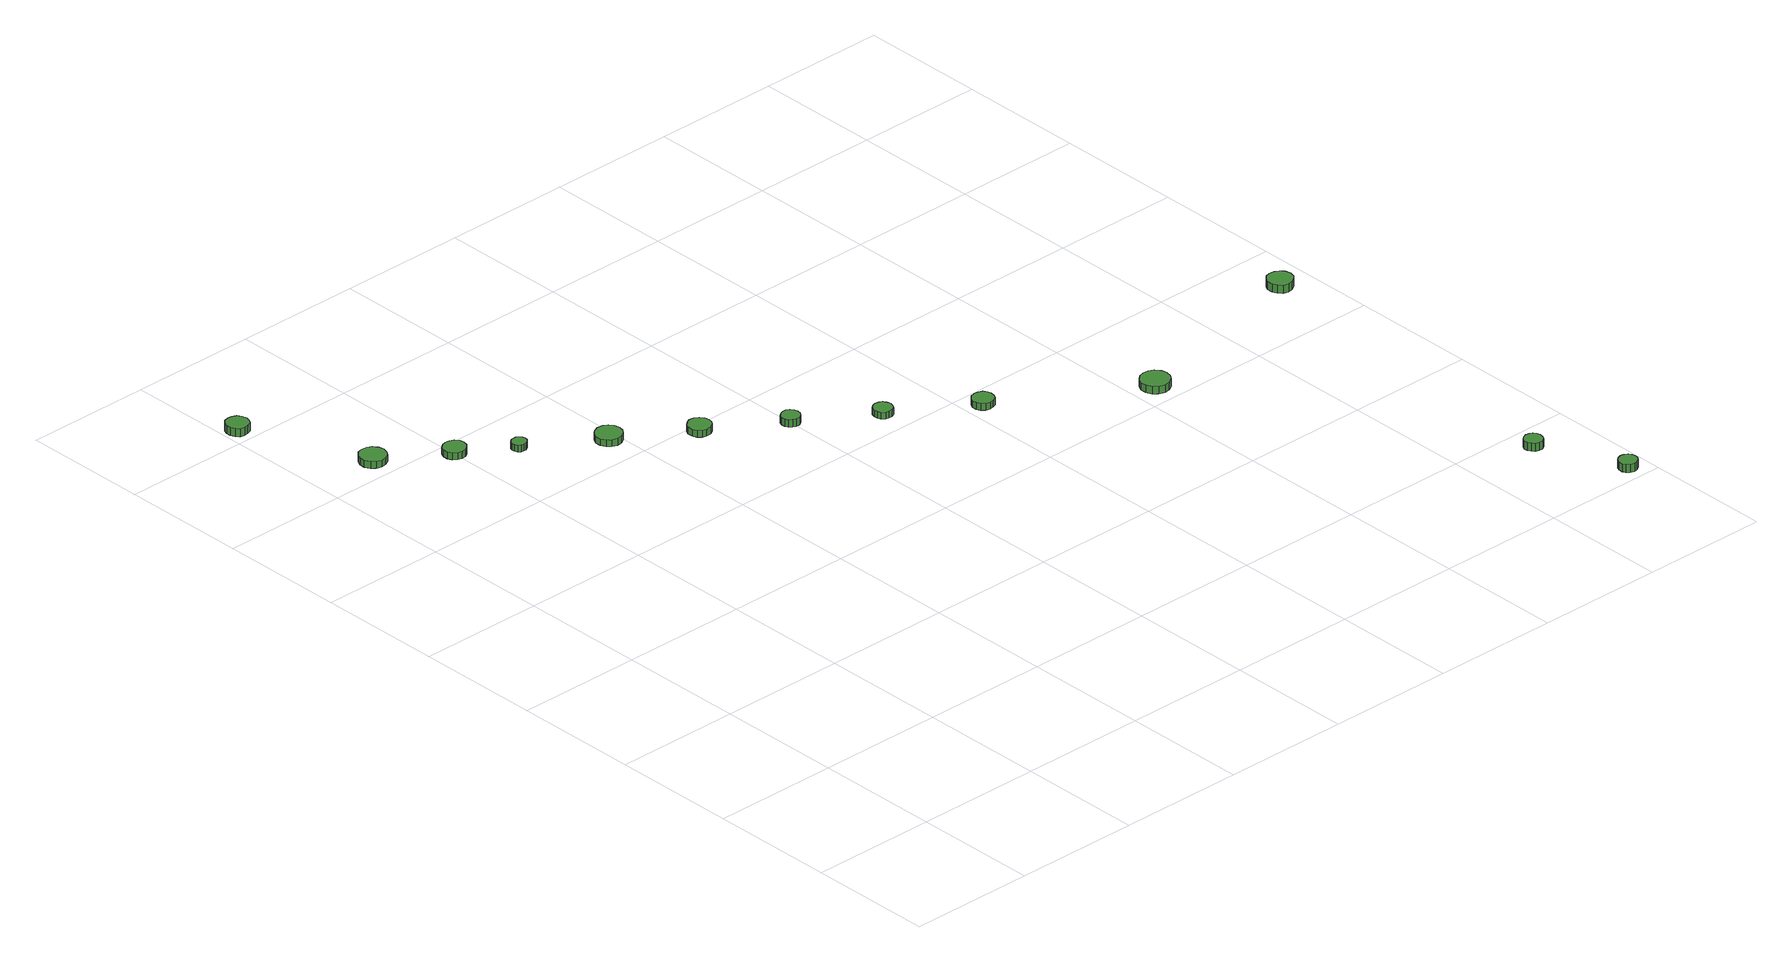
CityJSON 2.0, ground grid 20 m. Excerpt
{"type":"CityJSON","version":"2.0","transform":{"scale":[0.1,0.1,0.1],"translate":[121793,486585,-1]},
"CityObjects":{
"tree1":{"type":"SolitaryVegetationObject","attributes":{"function":"something"},"geometry":[{"type":"MultiSurface","lod":"1","boundaries":[[[0,1,2,3,4,5,6,7,8,9,10,11,12,13,14]],[[15,16,17,18,19,20,21,22,23,24,25,26,27,28,29]],[[0,29,28,1]],[[1,28,27,2]],[[2,27,26,3]],[[3,26,25,4]],[[4,25,24,5]],[[5,24,23,6]],[[6,23,22,7]],[[7,22,21,8]],[[8,21,20,9]],[[9,20,19,10]],[[10,19,18,11]],[[11,18,17,12]],[[12,17,16,13]],[[13,16,15,14]],[[14,15,29,0]]]}]},
"tree2":{"type":"SolitaryVegetationObject","attributes":{"function":"something"},"geometry":[{"type":"MultiSurface","lod":"1","boundaries":[[[30,31,32,33,34,35,36,37,38,39,40,41,42,43,44]],[[45,46,47,48,49,50,51,52,53,54,55,56,57,58,59]],[[30,59,58,31]],[[31,58,57,32]],[[32,57,56,33]],[[33,56,55,34]],[[34,55,54,35]],[[35,54,53,36]],[[36,53,52,37]],[[37,52,51,38]],[[38,51,50,39]],[[39,50,49,40]],[[40,49,48,41]],[[41,48,47,42]],[[42,47,46,43]],[[43,46,45,44]],[[44,45,59,30]]]}]},
"tree3":{"type":"SolitaryVegetationObject","attributes":{"function":"something"},"geometry":[{"type":"MultiSurface","lod":"1","boundaries":[[[60,61,62,63,64,65,66,67,68,69,70,71,72,73,74]],[[75,76,77,78,79,80,81,82,83,84,85,86,87,88,89]],[[60,89,88,61]],[[61,88,87,62]],[[62,87,86,63]],[[63,86,85,64]],[[64,85,84,65]],[[65,84,83,66]],[[66,83,82,67]],[[67,82,81,68]],[[68,81,80,69]],[[69,80,79,70]],[[70,79,78,71]],[[71,78,77,72]],[[72,77,76,73]],[[73,76,75,74]],[[74,75,89,60]]]}]},
"tree4":{"type":"SolitaryVegetationObject","attributes":{"function":"something"},"geometry":[{"type":"MultiSurface","lod":"1","boundaries":[[[90,91,92,93,94,95,96,97,98,99,100,101,102,103,104]],[[105,106,107,108,109,110,111,112,113,114,115,116,117,118,119]],[[90,119,118,91]],[[91,118,117,92]],[[92,117,116,93]],[[93,116,115,94]],[[94,115,114,95]],[[95,114,113,96]],[[96,113,112,97]],[[97,112,111,98]],[[98,111,110,99]],[[99,110,109,100]],[[100,109,108,101]],[[101,108,107,102]],[[102,107,106,103]],[[103,106,105,104]],[[104,105,119,90]]]}]},
"tree5":{"type":"SolitaryVegetationObject","attributes":{"function":"something"},"geometry":[{"type":"MultiSurface","lod":"1","boundaries":[[[120,121,122,123,124,125,126,127,128,129,130,131,132,133,134]],[[135,136,137,138,139,140,141,142,143,144,145,146,147,148,149]],[[120,149,148,121]],[[121,148,147,122]],[[122,147,146,123]],[[123,146,145,124]],[[124,145,144,125]],[[125,144,143,126]],[[126,143,142,127]],[[127,142,141,128]],[[128,141,140,129]],[[129,140,139,130]],[[130,139,138,131]],[[131,138,137,132]],[[132,137,136,133]],[[133,136,135,134]],[[134,135,149,120]]]}]},
"tree6":{"type":"SolitaryVegetationObject","attributes":{"function":"something"},"geometry":[{"type":"MultiSurface","lod":"1","boundaries":[[[150,151,152,153,154,155,156,157,158,159,160,161,162,163,164]],[[165,166,167,168,169,170,171,172,173,174,175,176,177,178,179]],[[150,179,178,151]],[[151,178,177,152]],[[152,177,176,153]],[[153,176,175,154]],[[154,175,174,155]],[[155,174,173,156]],[[156,173,172,157]],[[157,172,171,158]],[[158,171,170,159]],[[159,170,169,160]],[[160,169,168,161]],[[161,168,167,162]],[[162,167,166,163]],[[163,166,165,164]],[[164,165,179,150]]]}]},
"tree7":{"type":"SolitaryVegetationObject","attributes":{"function":"something"},"geometry":[{"type":"MultiSurface","lod":"1","boundaries":[[[180,181,182,183,184,185,186,187,188,189,190,191,192,193,194]],[[195,196,197,198,199,200,201,202,203,204,205,206,207,208,209]],[[180,209,208,181]],[[181,208,207,182]],[[182,207,206,183]],[[183,206,205,184]],[[184,205,204,185]],[[185,204,203,186]],[[186,203,202,187]],[[187,202,201,188]],[[188,201,200,189]],[[189,200,199,190]],[[190,199,198,191]],[[191,198,197,192]],[[192,197,196,193]],[[193,196,195,194]],[[194,195,209,180]]]}]},
"tree8":{"type":"SolitaryVegetationObject","attributes":{"function":"something"},"geometry":[{"type":"MultiSurface","lod":"1","boundaries":[[[210,211,212,213,214,215,216,217,218,219,220,221,222,223,224]],[[225,226,227,228,229,230,231,232,233,234,235,236,237,238,239]],[[210,239,238,211]],[[211,238,237,212]],[[212,237,236,213]],[[213,236,235,214]],[[214,235,234,215]],[[215,234,233,216]],[[216,233,232,217]],[[217,232,231,218]],[[218,231,230,219]],[[219,230,229,220]],[[220,229,228,221]],[[221,228,227,222]],[[222,227,226,223]],[[223,226,225,224]],[[224,225,239,210]]]}]},
"tree9":{"type":"SolitaryVegetationObject","attributes":{"function":"something"},"geometry":[{"type":"MultiSurface","lod":"1","boundaries":[[[240,241,242,243,244,245,246,247,248,249,250,251,252,253,254]],[[255,256,257,258,259,260,261,262,263,264,265,266,267,268,269]],[[240,269,268,241]],[[241,268,267,242]],[[242,267,266,243]],[[243,266,265,244]],[[244,265,264,245]],[[245,264,263,246]],[[246,263,262,247]],[[247,262,261,248]],[[248,261,260,249]],[[249,260,259,250]],[[250,259,258,251]],[[251,258,257,252]],[[252,257,256,253]],[[253,256,255,254]],[[254,255,269,240]]]}]},
"tree10":{"type":"SolitaryVegetationObject","attributes":{"function":"something"},"geometry":[{"type":"MultiSurface","lod":"1","boundaries":[[[270,271,272,273,274,275,276,277,278,279,280,281,282,283,284]],[[285,286,287,288,289,290,291,292,293,294,295,296,297,298,299]],[[270,299,298,271]],[[271,298,297,272]],[[272,297,296,273]],[[273,296,295,274]],[[274,295,294,275]],[[275,294,293,276]],[[276,293,292,277]],[[277,292,291,278]],[[278,291,290,279]],[[279,290,289,280]],[[280,289,288,281]],[[281,288,287,282]],[[282,287,286,283]],[[283,286,285,284]],[[284,285,299,270]]]}]},
"tree11":{"type":"SolitaryVegetationObject","attributes":{"function":"something"},"geometry":[{"type":"MultiSurface","lod":"1","boundaries":[[[300,301,302,303,304,305,306,307,308,309,310,311,312,313,314]],[[315,316,317,318,319,320,321,322,323,324,325,326,327,328,329]],[[300,329,328,301]],[[301,328,327,302]],[[302,327,326,303]],[[303,326,325,304]],[[304,325,324,305]],[[305,324,323,306]],[[306,323,322,307]],[[307,322,321,308]],[[308,321,320,309]],[[309,320,319,310]],[[310,319,318,311]],[[311,318,317,312]],[[312,317,316,313]],[[313,316,315,314]],[[314,315,329,300]]]}]},
"tree12":{"type":"SolitaryVegetationObject","attributes":{"function":"something"},"geometry":[{"type":"MultiSurface","lod":"1","boundaries":[[[330,331,332,333,334,335,336,337,338,339,340,341,342,343,344]],[[345,346,347,348,349,350,351,352,353,354,355,356,357,358,359]],[[330,359,358,331]],[[331,358,357,332]],[[332,357,356,333]],[[333,356,355,334]],[[334,355,354,335]],[[335,354,353,336]],[[336,353,352,337]],[[337,352,351,338]],[[338,351,350,339]],[[339,350,349,340]],[[340,349,348,341]],[[341,348,347,342]],[[342,347,346,343]],[[343,346,345,344]],[[344,345,359,330]]]}]},
"tree13":{"type":"SolitaryVegetationObject","attributes":{"function":"something"},"geometry":[{"type":"MultiSurface","lod":"1","boundaries":[[[360,361,362,363,364,365,366,367,368,369,370,371,372,373,374]],[[375,376,377,378,379,380,381,382,383,384,385,386,387,388,389]],[[360,389,388,361]],[[361,388,387,362]],[[362,387,386,363]],[[363,386,385,364]],[[364,385,384,365]],[[365,384,383,366]],[[366,383,382,367]],[[367,382,381,368]],[[368,381,380,369]],[[369,380,379,370]],[[370,379,378,371]],[[371,378,377,372]],[[372,377,376,373]],[[373,376,375,374]],[[374,375,389,360]]]}]}
},
"vertices":[
[42,1428,20],[40,1436,20],[36,1442,20],[29,1445,20],[22,1446,20],[15,1444,20],[10,1439,20],[7,1432,20],[7,1425,20],[10,1418,20],[15,1413,20],[22,1411,20],[29,1412,20],[36,1415,20],[40,1421,20],[40,1421,7],[36,1415,7],[29,1412,7],[22,1411,7],[15,1413,7],[10,1418,7],[7,1425,7],[7,1432,7],[10,1439,7],[15,1444,7],[22,1446,7],[29,1445,7],[36,1442,7],[40,1436,7],[42,1428,7],
[125,1238,19],[123,1246,19],[118,1253,19],[111,1257,19],[102,1258,19],[94,1256,19],[88,1250,19],[84,1242,19],[84,1233,19],[88,1225,19],[94,1220,19],[102,1217,19],[111,1218,19],[118,1222,19],[123,1229,19],[123,1229,8],[118,1222,8],[111,1218,8],[102,1217,8],[94,1220,8],[88,1225,8],[84,1233,8],[84,1242,8],[88,1250,8],[94,1256,8],[102,1258,8],[111,1257,8],[118,1253,8],[123,1246,8],[125,1238,8],
[219,1175,19],[218,1182,19],[213,1188,19],[207,1191,19],[200,1192,19],[193,1190,19],[187,1185,19],[184,1178,19],[184,1171,19],[187,1164,19],[193,1159,19],[200,1157,19],[207,1158,19],[213,1162,19],[218,1167,19],[218,1167,8],[213,1162,8],[207,1158,8],[200,1157,8],[193,1159,8],[187,1164,8],[184,1171,8],[184,1178,8],[187,1185,8],[193,1190,8],[200,1192,8],[207,1191,8],[213,1188,8],[218,1182,8],[219,1175,8],
[289,1124,19],[288,1129,19],[285,1132,19],[281,1135,19],[276,1135,19],[272,1134,19],[268,1131,19],[266,1126,19],[266,1122,19],[268,1117,19],[272,1114,19],[276,1113,19],[281,1113,19],[285,1116,19],[288,1119,19],[288,1119,8],[285,1116,8],[281,1113,8],[276,1113,8],[272,1114,8],[268,1117,8],[266,1122,8],[266,1126,8],[268,1131,8],[272,1134,8],[276,1135,8],[281,1135,8],[285,1132,8],[288,1129,8],[289,1124,8],
[405,1055,19],[403,1064,19],[398,1071,19],[391,1075,19],[382,1076,19],[374,1073,19],[368,1068,19],[364,1060,19],[364,1051,19],[368,1043,19],[374,1038,19],[382,1035,19],[391,1036,19],[398,1040,19],[403,1047,19],[403,1047,8],[398,1040,8],[391,1036,8],[382,1035,8],[374,1038,8],[368,1043,8],[364,1051,8],[364,1060,8],[368,1068,8],[374,1073,8],[382,1076,8],[391,1075,8],[398,1071,8],[403,1064,8],[405,1055,8],
[510,986,19],[509,993,19],[504,999,19],[498,1003,19],[490,1004,19],[483,1001,19],[478,996,19],[475,990,19],[475,982,19],[478,975,19],[483,970,19],[490,968,19],[498,969,19],[504,972,19],[509,978,19],[509,978,8],[504,972,8],[498,969,8],[490,968,8],[483,970,8],[478,975,8],[475,982,8],[475,990,8],[478,996,8],[483,1001,8],[490,1004,8],[498,1003,8],[504,999,8],[509,993,8],[510,986,8],
[615,916,20],[614,922,20],[610,927,20],[605,930,20],[599,930,20],[594,928,20],[589,924,20],[587,919,20],[587,913,20],[589,908,20],[594,904,20],[599,902,20],[605,902,20],[610,905,20],[614,910,20],[614,910,8],[610,905,8],[605,902,8],[599,902,8],[594,904,8],[589,908,8],[587,913,8],[587,919,8],[589,924,8],[594,928,8],[599,930,8],[605,930,8],[610,927,8],[614,922,8],[615,916,8],
[725,844,19],[723,850,19],[720,855,19],[715,858,19],[708,859,19],[703,857,19],[698,853,19],[696,847,19],[696,841,19],[698,836,19],[703,831,19],[708,830,19],[715,830,19],[720,833,19],[723,838,19],[723,838,8],[720,833,8],[715,830,8],[708,830,8],[703,831,8],[698,836,8],[696,841,8],[696,847,8],[698,853,8],[703,857,8],[708,859,8],[715,858,8],[720,855,8],[723,850,8],[725,844,8],
[846,768,19],[845,774,19],[841,780,19],[835,783,19],[828,784,19],[821,782,19],[816,777,19],[813,771,19],[813,764,19],[816,758,19],[821,753,19],[828,751,19],[835,752,19],[841,755,19],[845,761,19],[845,761,8],[841,755,8],[835,752,8],[828,751,8],[821,753,8],[816,758,8],[813,764,8],[813,771,8],[816,777,8],[821,782,8],[828,784,8],[835,783,8],[841,780,8],[845,774,8],[846,768,8],
[1055,633,26],[1053,642,26],[1047,650,26],[1039,654,26],[1030,655,26],[1021,652,26],[1014,646,26],[1010,637,26],[1010,628,26],[1014,619,26],[1021,613,26],[1030,610,26],[1039,611,26],[1047,616,26],[1053,624,26],[1053,624,14],[1047,616,14],[1039,611,14],[1030,610,14],[1021,613,14],[1014,619,14],[1010,628,14],[1010,637,14],[1014,646,14],[1021,652,14],[1030,655,14],[1039,654,14],[1047,650,14],[1053,642,14],[1055,633,14],
[1313,147,32],[1312,153,32],[1309,158,32],[1304,160,32],[1298,161,32],[1292,159,32],[1288,155,32],[1285,150,32],[1285,144,32],[1288,139,32],[1292,135,32],[1298,133,32],[1304,133,32],[1309,136,32],[1312,141,32],[1312,141,19],[1309,136,19],[1304,133,19],[1298,133,19],[1292,135,19],[1288,139,19],[1285,144,19],[1285,150,19],[1288,155,19],[1292,159,19],[1298,161,19],[1304,160,19],[1309,158,19],[1312,153,19],[1313,147,19],
[1373,17,30],[1372,23,30],[1369,28,30],[1363,31,30],[1358,32,30],[1352,30,30],[1347,26,30],[1345,20,30],[1345,14,30],[1347,9,30],[1352,5,30],[1358,3,30],[1363,4,30],[1369,7,30],[1372,12,30],[1372,12,17],[1369,7,17],[1363,4,17],[1358,3,17],[1352,5,17],[1347,9,17],[1345,14,17],[1345,20,17],[1347,26,17],[1352,30,17],[1358,32,17],[1363,31,17],[1369,28,17],[1372,23,17],[1373,17,17],
[1361,707,29],[1359,716,29],[1354,722,29],[1347,726,29],[1339,727,29],[1331,725,29],[1325,719,29],[1322,712,29],[1322,703,29],[1325,696,29],[1331,690,29],[1339,688,29],[1347,689,29],[1354,693,29],[1359,699,29],[1359,699,16],[1354,693,16],[1347,689,16],[1339,688,16],[1331,690,16],[1325,696,16],[1322,703,16],[1322,712,16],[1325,719,16],[1331,725,16],[1339,727,16],[1347,726,16],[1354,722,16],[1359,716,16],[1361,707,16]
]}
